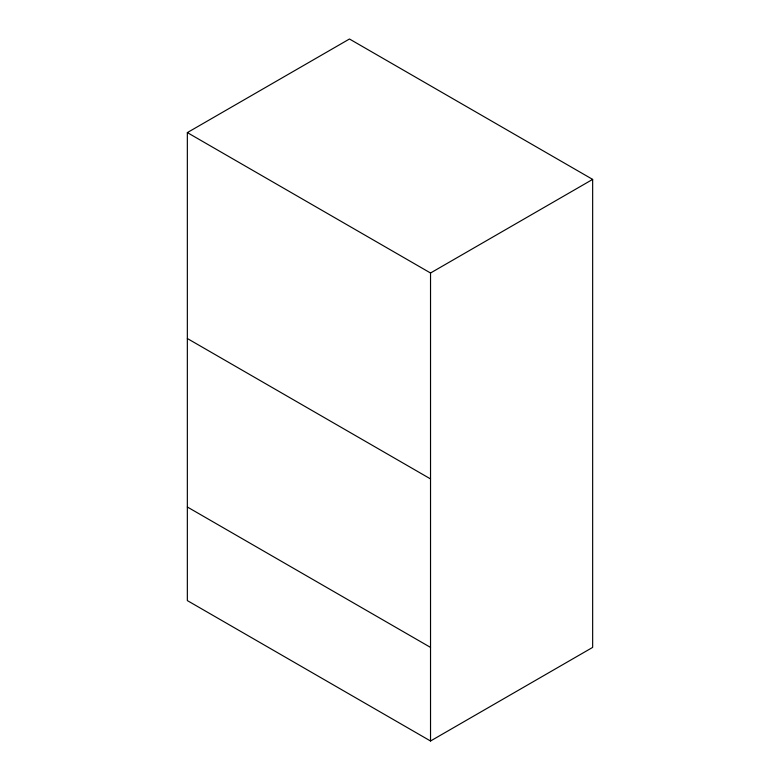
<?xml version="1.0" encoding="UTF-8"?>
<svg xmlns="http://www.w3.org/2000/svg" width="780" height="780" viewBox="0 0 780 780"><rect width="100%" height="100%" fill="white"/><g stroke="black" fill="none" stroke-linecap="round" stroke-linejoin="round"><path stroke-width="1.17" d="M187.346 132.6L349.469 39L592.654 179.4L592.654 647.4L430.531 741L187.346 600.6L187.346 132.6L430.531 273L592.654 179.4M187.346 338.52L430.531 478.92M187.346 507L430.531 647.4M430.531 273L430.531 741"/></g></svg>
